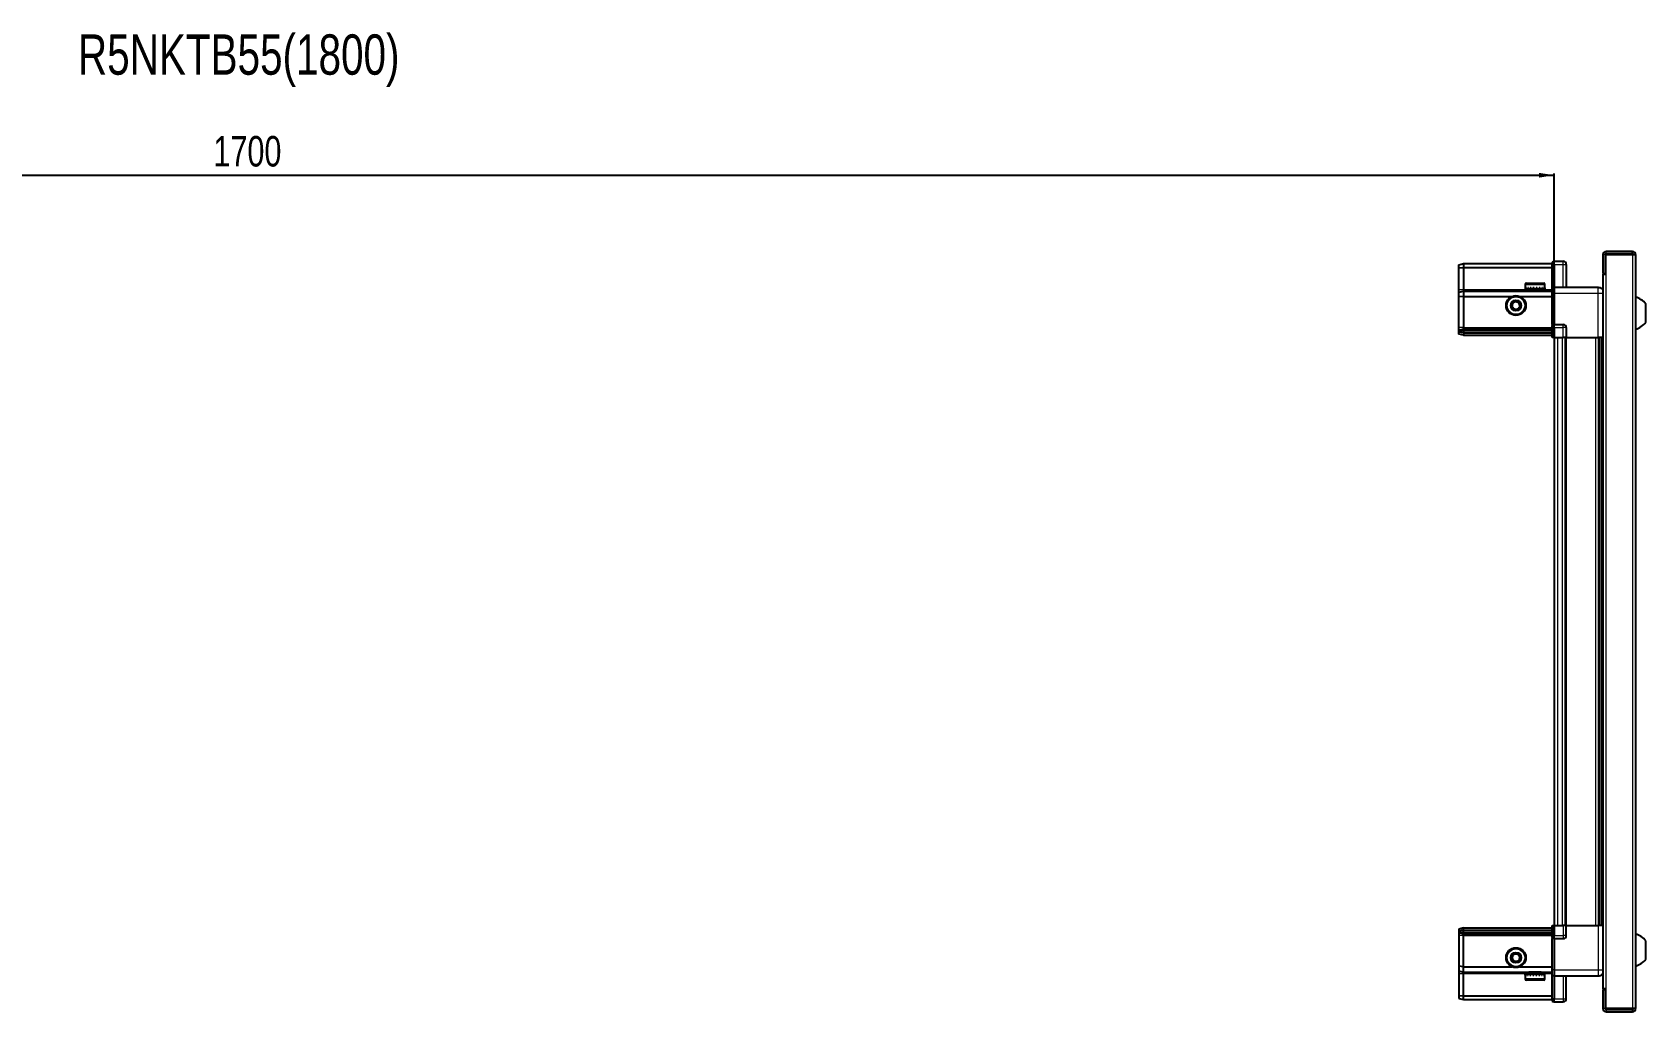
# Model space of a CAD drawing. Header units: millimetres. Extents: x 927 to 4141, y -1069 to 1542.
# Drawn here: x 2408 to 3466, y 899 to 1542 of the extents above; entities that cross this region are included whole.
import ezdxf

# ---------------------------------------------------------------- set-up
doc = ezdxf.new("R2010")
doc.units = ezdxf.units.MM
doc.layers.add('FORMAT', color=7, linetype='Continuous')
doc.styles.add('SLDTEXTSTYLE0', font='TXT', dxfattribs={"width": 0.75})
doc.dimstyles.new('SLDDIMSTYLE0', dxfattribs={"dimtxt": 20, "dimasz": 10, "dimexe": 0, "dimexo": 0.0625, "dimgap": 5, "dimtad": 2, "dimdec": 1, "dimrnd": 1e-09, "dimzin": 12, "dimdsep": 46, "dimtxsty": 'SLDTEXTSTYLE0', "dimsah": 1, "dimcen": 0.09, "dimadec": 0, "dimazin": 3, "dimtfac": 1, "dimtofl": 0, "dimtmove": 0, "dimatfit": 3, "dimfxl": 0, "dimfrac": 2, "dimtolj": 1, "dimtzin": 12, "dimarcsym": 0})

# ---------------------------------------------------------------- blocks, each defined once
blk = doc.blocks.new('_D_4')
at = {"layer": 'FORMAT'}
for p, q in [((1706.1, 1341.2), (1706.1, 1448.7)), ((1706.1, 1447.7), (3406.1, 1447.7)), ((3406.1, 1341.2), (3406.1, 1448.7))]:
    blk.add_line(p, q, dxfattribs=at)
for points in [[(1706.1, 1447.7), (1716.1, 1446.1), (1716.1, 1449.2)], [(3406.1, 1447.7), (3396.1, 1449.2), (3396.1, 1446.1)]]:
    blk.add_solid(points, dxfattribs=at)
at = {"layer": 'FORMAT', "insert": (2526.6, 1473.4), "char_height": 20, "attachment_point": 1, "style": 'SLDTEXTSTYLE0'}
blk.add_mtext('1700', dxfattribs=at)

msp = doc.modelspace()

# ---------------------------------------------------------------- linework, layer by layer
at = {"color": 7, "linetype": 'Continuous', "lineweight": 25}
for p, q in [((3457.37, 1397.66), (3440.07, 1397.66)), ((3457.37, 1396.16), (3457.37, 1397.66)), ((3343.47, 1388.85), (3346.47, 1389.66)), ((3343.47, 1387), (3343.47, 1388.85)), ((3343.47, 1387), (3346.47, 1387.16)), ((3343.47, 1372.66), (3343.47, 1387)), ((3346.47, 1389.66), (3346.47, 1387.16)), ((3346.47, 1389.66), (3404.77, 1389.66)), ((3346.47, 1387.16), (3346.47, 1372.66)), ((3346.47, 1387.16), (3404.77, 1387.16)), ((3405.64, 1391.16), (3404.77, 1390.66)), ((3405.64, 1391.16), (3404.77, 1390.66)), ((3404.77, 1390.66), (3404.77, 1389.16)), ((3404.77, 1374.36), (3404.77, 1389.16)), ((3405.97, 1391.16), (3405.64, 1391.16)), ((3405.97, 1391.16), (3405.64, 1391.16)), ((3405.97, 1389.16), (3405.97, 1391.16)), ((3405.97, 1391.16), (3405.97, 1391.16)), ((3405.97, 1391.16), (3411.97, 1391.16)), ((3405.97, 1389.16), (3405.97, 1374.36)), ((3413.97, 1389.16), (3413.97, 1374.16)), ((3437.97, 1395.56), (3437.97, 1383.16)), ((3439.47, 1395.56), (3439.47, 1383.16)), ((3439.97, 1382.66), (3439.97, 1395.56)), ((3439.97, 1395.56), (3457.37, 1395.56)), ((3457.37, 1396.16), (3440.07, 1396.16)), ((3457.37, 1395.56), (3459.47, 1395.56)), ((3459.47, 1395.56), (3459.47, 900.76)), ((3386.97, 1376.06), (3386.97, 1373.16)), ((3387.77, 1376.86), (3399.17, 1376.86)), ((3399.97, 1373.16), (3399.97, 1376.06)), ((3437.87, 1382.66), (3437.87, 913.66)), ((3437.87, 1382.66), (3439.97, 1382.66)), ((3437.97, 1383.16), (3439.47, 1383.16)), ((3343.47, 1370.85), (3343.47, 1372.66)), ((3343.47, 1370.85), (3346.47, 1371.66)), ((3343.47, 1367.83), (3343.47, 1370.85)), ((3346.47, 1368.16), (3343.47, 1367.83)), ((3343.47, 1347.66), (3343.47, 1367.83)), ((3346.47, 1372.66), (3346.47, 1371.66)), ((3346.47, 1371.66), (3346.47, 1368.16)), ((3346.47, 1371.66), (3404.77, 1371.66)), ((3346.47, 1368.16), (3346.47, 1347.66)), ((3346.47, 1368.16), (3378.47, 1368.16)), ((3383.47, 1368.16), (3404.77, 1368.16)), ((3386.97, 1373.16), (3387.01, 1373.16)), ((3387.13, 1373.66), (3387.01, 1373.66)), ((3387.01, 1373.66), (3387.01, 1373.16)), ((3387.01, 1373.16), (3387.13, 1373.16)), ((3387.13, 1373.66), (3387.13, 1373.16)), ((3387.13, 1373.16), (3387.54, 1373.16)), ((3387.88, 1373.66), (3387.54, 1373.66)), ((3387.54, 1373.66), (3387.54, 1373.16)), ((3387.54, 1373.16), (3387.88, 1373.16)), ((3387.88, 1373.66), (3387.88, 1373.16)), ((3387.88, 1373.16), (3388.65, 1373.16)), ((3389.18, 1373.66), (3388.65, 1373.66)), ((3388.65, 1373.66), (3388.65, 1373.16)), ((3388.65, 1373.16), (3389.18, 1373.16)), ((3389.07, 1373.16), (3389.07, 1373.06)), ((3389.07, 1373.06), (3397.87, 1373.06)), ((3389.18, 1373.66), (3389.18, 1373.16)), ((3389.18, 1373.16), (3390.23, 1373.16)), ((3389.47, 1372.66), (3390.16, 1372.18)), ((3389.47, 1372.66), (3397.47, 1372.66)), ((3390.16, 1372.18), (3389.47, 1371.69)), ((3389.47, 1371.69), (3389.47, 1371.66)), ((3389.47, 1371.69), (3397.47, 1371.69)), ((3390.16, 1372.18), (3396.78, 1372.18)), ((3390.89, 1373.66), (3390.23, 1373.66)), ((3390.23, 1373.66), (3390.23, 1373.16)), ((3390.23, 1373.16), (3390.89, 1373.16)), ((3390.89, 1373.66), (3390.89, 1373.16)), ((3390.89, 1373.16), (3392.13, 1373.16)), ((3392.86, 1373.66), (3392.13, 1373.66)), ((3392.13, 1373.66), (3392.13, 1373.16)), ((3392.13, 1373.16), (3392.57, 1373.16)), ((3392.57, 1373.66), (3392.57, 1373.16)), ((3392.86, 1373.66), (3392.86, 1373.16)), ((3392.86, 1373.16), (3394.17, 1373.16)), ((3394.89, 1373.66), (3394.17, 1373.66)), ((3394.17, 1373.66), (3394.17, 1373.16)), ((3394.43, 1373.66), (3394.43, 1373.16)), ((3394.43, 1373.16), (3394.89, 1373.16)), ((3394.89, 1373.66), (3394.89, 1373.16)), ((3394.89, 1373.16), (3396.13, 1373.16)), ((3396.78, 1373.66), (3396.13, 1373.66)), ((3396.13, 1373.66), (3396.13, 1373.16)), ((3396.13, 1373.16), (3396.78, 1373.16)), ((3396.78, 1373.66), (3396.78, 1373.16)), ((3396.78, 1373.16), (3397.83, 1373.16)), ((3396.78, 1372.18), (3397.47, 1372.66)), ((3397.47, 1371.69), (3396.78, 1372.18)), ((3397.47, 1371.66), (3397.47, 1371.69)), ((3398.35, 1373.66), (3397.83, 1373.66)), ((3397.83, 1373.66), (3397.83, 1373.16)), ((3397.83, 1373.16), (3398.35, 1373.16)), ((3397.87, 1373.06), (3397.87, 1373.16)), ((3398.35, 1373.66), (3398.35, 1373.16)), ((3398.35, 1373.16), (3399.11, 1373.16)), ((3399.44, 1373.66), (3399.11, 1373.66)), ((3399.11, 1373.66), (3399.11, 1373.16)), ((3399.11, 1373.16), (3399.44, 1373.16)), ((3399.44, 1373.66), (3399.44, 1373.16)), ((3399.44, 1373.16), (3399.83, 1373.16)), ((3399.94, 1373.66), (3399.83, 1373.66)), ((3399.83, 1373.66), (3399.83, 1373.16)), ((3399.83, 1373.16), (3399.94, 1373.16)), ((3399.94, 1373.66), (3399.94, 1373.16)), ((3399.94, 1373.16), (3399.97, 1373.16)), ((3404.77, 1374.16), (3404.77, 1374.36)), ((3405.97, 1374.16), (3404.77, 1374.16)), ((3404.77, 1370.16), (3404.77, 1374.16)), ((3404.77, 1349.86), (3404.77, 1370.16)), ((3405.97, 1374.36), (3405.97, 1374.16)), ((3405.97, 1374.16), (3405.97, 1370.16)), ((3405.97, 1374.16), (3434.97, 1374.16)), ((3405.97, 1370.16), (3405.97, 1349.86)), ((3466.07, 1351.16), (3466.07, 1363.16)), ((3343.47, 1345.85), (3343.47, 1347.66)), ((3346.47, 1346.66), (3343.47, 1345.85)), ((3343.47, 1345.11), (3343.47, 1345.85)), ((3346.47, 1345.66), (3343.47, 1345.11)), ((3343.47, 1344.61), (3343.47, 1345.11)), ((3343.47, 1343.46), (3343.47, 1344.61)), ((3346.47, 1344.16), (3343.47, 1344.61)), ((3346.47, 1347.66), (3346.47, 1346.66)), ((3346.47, 1346.66), (3346.47, 1345.66)), ((3346.47, 1346.66), (3404.77, 1346.66)), ((3346.47, 1345.66), (3404.77, 1345.66)), ((3346.47, 1345.66), (3346.47, 1344.16)), ((3346.47, 1344.16), (3404.77, 1344.16)), ((3346.47, 1344.16), (3346.47, 1342.66)), ((3404.77, 1349.66), (3404.77, 1349.86)), ((3405.97, 1349.66), (3404.77, 1349.66)), ((3404.77, 1349.66), (3404.77, 1348.98)), ((3404.77, 1341.16), (3404.77, 1348.98)), ((3405.64, 1347.66), (3405.64, 1341.16)), ((3405.97, 1349.86), (3405.97, 1349.66)), ((3405.97, 1347.66), (3405.97, 1349.66)), ((3405.97, 1349.66), (3411.97, 1349.66)), ((3405.97, 1347.66), (3405.97, 1349.66)), ((3405.97, 1347.66), (3405.97, 1341.16)), ((3413.97, 1347.66), (3413.97, 1341.16)), ((3346.47, 1342.66), (3343.47, 1343.46)), ((3346.47, 1342.66), (3404.77, 1342.66)), ((3405.64, 1341.16), (3404.77, 1341.16)), ((3405.97, 1341.16), (3405.64, 1341.16)), ((3405.97, 1341.16), (3411.97, 1341.16)), ((3406.12, 1341.16), (3406.12, 955.16)), ((3413.97, 1341.16), (3411.97, 1341.16)), ((3413.32, 1341.16), (3413.32, 955.16)), ((3413.97, 1341.16), (3434.97, 1341.16)), ((3436, 955.16), (3436, 1341.16)), ((3436.03, 955.16), (3436.03, 1341.16)), ((3437.82, 1341.16), (3437.82, 955.16)), ((3346.47, 953.66), (3343.47, 952.85)), ((3343.47, 952.85), (3343.47, 951.7)), ((3346.47, 952.16), (3346.47, 953.66)), ((3346.47, 953.66), (3404.77, 953.66)), ((3404.77, 947.34), (3404.77, 955.16)), ((3404.77, 955.16), (3405.64, 955.16)), ((3405.64, 955.16), (3405.64, 955.16)), ((3405.64, 955.16), (3405.64, 948.66)), ((3405.97, 955.16), (3405.64, 955.16)), ((3405.97, 955.16), (3405.97, 948.66)), ((3405.97, 955.16), (3405.97, 955.16)), ((3405.97, 955.16), (3405.97, 948.66)), ((3405.97, 955.16), (3411.97, 955.16)), ((3413.97, 955.16), (3411.97, 955.16)), ((3413.97, 948.66), (3413.97, 955.16)), ((3413.97, 955.16), (3434.97, 955.16)), ((3346.47, 952.16), (3343.47, 951.7)), ((3343.47, 951.7), (3343.47, 951.2)), ((3346.47, 950.66), (3343.47, 951.2)), ((3343.47, 951.2), (3343.47, 950.46)), ((3346.47, 949.66), (3343.47, 950.46)), ((3343.47, 950.46), (3343.47, 948.66)), ((3343.47, 948.66), (3343.47, 928.49)), ((3346.47, 950.66), (3346.47, 952.16)), ((3346.47, 952.16), (3404.77, 952.16)), ((3346.47, 950.66), (3404.77, 950.66)), ((3346.47, 949.66), (3346.47, 950.66)), ((3346.47, 949.66), (3404.77, 949.66)), ((3346.47, 948.66), (3346.47, 949.66)), ((3346.47, 928.16), (3346.47, 948.66)), ((3404.77, 947.34), (3404.77, 946.66)), ((3405.97, 946.66), (3404.77, 946.66)), ((3404.77, 946.46), (3404.77, 946.66)), ((3404.77, 926.16), (3404.77, 946.46)), ((3405.97, 946.66), (3405.97, 948.66)), ((3405.97, 946.66), (3405.97, 946.46)), ((3405.97, 946.66), (3411.97, 946.66)), ((3405.97, 946.46), (3405.97, 926.16)), ((3466.07, 933.16), (3466.07, 945.16)), ((3346.47, 928.16), (3343.47, 928.49)), ((3343.47, 928.49), (3343.47, 925.46)), ((3343.47, 925.46), (3346.47, 924.66)), ((3343.47, 925.46), (3343.47, 923.66)), ((3343.47, 923.66), (3343.47, 909.31)), ((3346.47, 928.16), (3378.47, 928.16)), ((3346.47, 924.66), (3346.47, 928.16)), ((3346.47, 924.66), (3404.77, 924.66)), ((3346.47, 923.66), (3346.47, 924.66)), ((3346.47, 909.16), (3346.47, 923.66)), ((3383.47, 928.16), (3404.77, 928.16)), ((3386.97, 923.16), (3386.97, 920.26)), ((3386.99, 923.16), (3386.97, 923.16)), ((3386.99, 922.66), (3386.99, 923.16)), ((3387.09, 923.16), (3386.99, 923.16)), ((3386.99, 922.66), (3387.09, 922.66)), ((3387.09, 922.66), (3387.09, 923.16)), ((3387.46, 923.16), (3387.09, 923.16)), ((3387.46, 922.66), (3387.46, 923.16)), ((3387.78, 923.16), (3387.46, 923.16)), ((3387.46, 922.66), (3387.78, 922.66)), ((3387.78, 922.66), (3387.78, 923.16)), ((3388.52, 923.16), (3387.78, 923.16)), ((3388.52, 922.66), (3388.52, 923.16)), ((3389.03, 923.16), (3388.52, 923.16)), ((3388.52, 922.66), (3389.03, 922.66)), ((3389.03, 922.66), (3389.03, 923.16)), ((3390.06, 923.16), (3389.03, 923.16)), ((3389.07, 923.26), (3389.07, 923.16)), ((3397.87, 923.26), (3389.07, 923.26)), ((3389.47, 924.66), (3389.47, 924.63)), ((3389.47, 924.63), (3390.16, 924.14)), ((3397.47, 924.63), (3389.47, 924.63)), ((3390.16, 924.14), (3389.47, 923.66)), ((3397.47, 923.66), (3389.47, 923.66)), ((3390.06, 922.66), (3390.06, 923.16)), ((3390.71, 923.16), (3390.06, 923.16)), ((3390.06, 922.66), (3390.71, 922.66)), ((3396.78, 924.14), (3390.16, 924.14)), ((3390.71, 922.66), (3390.71, 923.16)), ((3391.94, 923.16), (3390.71, 923.16)), ((3391.94, 922.66), (3391.94, 923.16)), ((3392.43, 923.16), (3391.94, 923.16)), ((3391.94, 922.66), (3392.66, 922.66)), ((3392.43, 922.66), (3392.43, 923.16)), ((3392.66, 922.66), (3392.66, 923.16)), ((3393.97, 923.16), (3392.66, 923.16)), ((3393.97, 922.66), (3393.97, 923.16)), ((3393.97, 922.66), (3394.7, 922.66)), ((3394.3, 922.66), (3394.3, 923.16)), ((3394.7, 923.16), (3394.3, 923.16)), ((3394.7, 922.66), (3394.7, 923.16)), ((3395.94, 923.16), (3394.7, 923.16)), ((3395.94, 922.66), (3395.94, 923.16)), ((3396.61, 923.16), (3395.94, 923.16)), ((3395.94, 922.66), (3396.61, 922.66)), ((3396.61, 922.66), (3396.61, 923.16)), ((3397.68, 923.16), (3396.61, 923.16)), ((3396.78, 924.14), (3397.47, 924.63)), ((3397.47, 923.66), (3396.78, 924.14)), ((3397.47, 924.63), (3397.47, 924.66)), ((3397.68, 922.66), (3397.68, 923.16)), ((3398.22, 923.16), (3397.68, 923.16)), ((3397.68, 922.66), (3398.22, 922.66)), ((3397.87, 923.16), (3397.87, 923.26)), ((3398.22, 922.66), (3398.22, 923.16)), ((3399.01, 923.16), (3398.22, 923.16)), ((3399.01, 922.66), (3399.01, 923.16)), ((3399.36, 923.16), (3399.01, 923.16)), ((3399.01, 922.66), (3399.36, 922.66)), ((3399.36, 922.66), (3399.36, 923.16)), ((3399.79, 923.16), (3399.36, 923.16)), ((3399.79, 922.66), (3399.79, 923.16)), ((3399.92, 923.16), (3399.79, 923.16)), ((3399.79, 922.66), (3399.92, 922.66)), ((3399.92, 922.66), (3399.92, 923.16)), ((3399.97, 923.16), (3399.92, 923.16)), ((3399.97, 920.26), (3399.97, 923.16)), ((3404.77, 922.16), (3404.77, 926.16)), ((3405.97, 922.16), (3404.77, 922.16)), ((3404.77, 921.96), (3404.77, 922.16)), ((3404.77, 907.16), (3404.77, 921.96)), ((3405.97, 926.16), (3405.97, 922.16)), ((3405.97, 922.16), (3405.97, 921.96)), ((3405.97, 922.16), (3434.97, 922.16)), ((3405.97, 921.96), (3405.97, 907.16)), ((3405.97, 921.96), (3405.97, 907.16)), ((3413.97, 907.16), (3413.97, 922.16)), ((3399.17, 919.46), (3387.77, 919.46)), ((3439.97, 913.66), (3437.87, 913.66)), ((3437.97, 913.16), (3439.47, 913.16)), ((3437.97, 913.16), (3437.97, 900.76)), ((3439.47, 913.16), (3439.47, 900.76)), ((3439.97, 900.76), (3439.97, 913.66)), ((3343.47, 909.31), (3346.47, 909.16)), ((3343.47, 909.31), (3343.47, 907.46)), ((3343.47, 907.46), (3346.47, 906.66)), ((3346.47, 909.16), (3404.77, 909.16)), ((3346.47, 906.66), (3346.47, 909.16)), ((3346.47, 906.66), (3404.77, 906.66)), ((3404.77, 907.16), (3404.77, 905.66)), ((3404.77, 905.66), (3405.64, 905.16)), ((3405.97, 905.16), (3405.64, 905.16)), ((3405.97, 905.16), (3405.97, 907.16)), ((3405.97, 905.16), (3411.97, 905.16)), ((3457.37, 900.76), (3439.97, 900.76)), ((3440.07, 900.16), (3457.37, 900.16)), ((3459.47, 900.76), (3457.37, 900.76)), ((3457.37, 900.16), (3457.37, 898.66)), ((3440.07, 898.66), (3457.37, 898.66))]:
    msp.add_line(p, q, dxfattribs=at)
at = {"color": 8, "linetype": 'Continuous', "lineweight": 18}
for p, q in [((3440.07, 1396.16), (3440.07, 1397.66)), ((3405.97, 1389.16), (3404.77, 1389.16)), ((3405.97, 1389.16), (3411.97, 1389.16)), ((3411.97, 1389.16), (3411.97, 1391.16)), ((3411.97, 1374.16), (3411.97, 1389.16)), ((3411.97, 1389.16), (3413.97, 1389.16)), ((3439.47, 1395.56), (3437.97, 1395.56)), ((3457.37, 1395.56), (3457.37, 900.76)), ((3386.97, 1376.06), (3399.97, 1376.06)), ((3439.97, 1382.66), (3439.97, 913.66)), ((3343.47, 1372.66), (3346.47, 1372.66)), ((3346.47, 1372.66), (3389.47, 1372.66)), ((3397.47, 1372.66), (3404.77, 1372.66)), ((3404.77, 1374.36), (3405.97, 1374.36)), ((3405.97, 1370.16), (3404.77, 1370.16)), ((3405.97, 1370.16), (3434.97, 1370.16)), ((3434.97, 1341.16), (3434.97, 1370.16)), ((3346.47, 1347.66), (3343.47, 1347.66)), ((3346.47, 1347.66), (3404.77, 1347.66)), ((3404.77, 1349.86), (3405.97, 1349.86)), ((3405.97, 1347.66), (3405.64, 1347.66)), ((3405.97, 1347.66), (3411.97, 1347.66)), ((3411.97, 1347.66), (3411.97, 1349.66)), ((3411.97, 1341.16), (3411.97, 1347.66)), ((3413.97, 1347.66), (3411.97, 1347.66)), ((3408.12, 1341.16), (3408.12, 955.16)), ((3411.32, 1341.16), (3411.32, 955.16)), ((3413.97, 1341.16), (3413.97, 955.16)), ((3433.37, 955.16), (3433.37, 1341.16)), ((3434.79, 1341.16), (3434.79, 955.16)), ((3437.24, 955.16), (3437.24, 1341.16)), ((3405.97, 955.16), (3405.64, 955.16)), ((3411.97, 955.16), (3411.97, 948.66)), ((3434.97, 955.16), (3434.97, 926.16)), ((3346.47, 948.66), (3343.47, 948.66)), ((3346.47, 948.66), (3404.77, 948.66)), ((3405.97, 946.46), (3404.77, 946.46)), ((3405.97, 948.66), (3405.64, 948.66)), ((3405.97, 948.66), (3411.97, 948.66)), ((3413.97, 948.66), (3411.97, 948.66)), ((3411.97, 948.66), (3411.97, 946.66)), ((3343.47, 923.66), (3346.47, 923.66)), ((3346.47, 923.66), (3389.47, 923.66)), ((3397.47, 923.66), (3404.77, 923.66)), ((3405.97, 926.16), (3404.77, 926.16)), ((3405.97, 921.96), (3404.77, 921.96)), ((3405.97, 926.16), (3434.97, 926.16)), ((3411.97, 922.16), (3411.97, 907.16)), ((3399.97, 920.26), (3386.97, 920.26)), ((3405.97, 907.16), (3404.77, 907.16)), ((3405.97, 907.16), (3411.97, 907.16)), ((3411.97, 907.16), (3413.97, 907.16)), ((3411.97, 907.16), (3411.97, 905.16)), ((3439.47, 900.76), (3437.97, 900.76)), ((3440.07, 900.16), (3440.07, 898.66))]:
    msp.add_line(p, q, dxfattribs=at)
at = {"color": 7, "linetype": 'Continuous', "lineweight": 25}
for centre, radius in [((3380.97, 1362.16), 6.5), ((3380.97, 1362.16), 3.46), ((3380.97, 934.16), 6.5), ((3380.97, 934.16), 3.46)]:
    msp.add_circle(centre, radius, dxfattribs=at)
at = {"color": 8, "linetype": 'Continuous', "lineweight": 18}
for centre in [(3380.97, 1362.16), (3380.97, 934.16)]:
    msp.add_circle(centre, 5.7, dxfattribs=at)
at = {"color": 7, "linetype": 'Continuous', "lineweight": 25}
for centre, radius, start, end in [((3440.07, 1395.56), 2.1, 90, 180), ((3457.37, 1395.56), 2.1, 0, 90), ((3411.97, 1389.16), 2, 360, 90), ((3440.07, 1395.56), 0.6, 90, 180), ((3457.37, 1395.56), 0.6, 0, 90), ((3387.77, 1376.06), 0.8, 90, 180), ((3399.17, 1376.06), 0.8, 0, 90), ((3389.07, 1372.66), 0.4, 0, 90), ((3397.87, 1372.66), 0.4, 90, 180), ((3456.45, 1356.13), 11.91, 36.1266, 75.29965), ((3380.97, 1362.16), 2.5, 120.74103, 180.74103), ((3380.97, 1362.16), 2.5, 180.74103, 240.74103), ((3380.97, 1362.16), 2.5, 60.74103, 120.74103), ((3380.97, 1362.16), 2.5, 240.74103, 300.74103), ((3380.97, 1362.16), 2.5, 0.74103, 60.74103), ((3380.97, 1362.16), 2.5, 300.74103, 0.74103), ((3411.97, 1347.66), 2, 0, 90), ((3456.45, 1358.18), 11.91, 284.70035, 323.8734), ((3411.97, 948.66), 2, 270, 0), ((3456.45, 938.13), 11.91, 36.1266, 75.29965), ((3380.97, 934.16), 2.5, 155.91157, 215.91157), ((3380.97, 934.16), 2.5, 95.91157, 155.91157), ((3380.97, 934.16), 2.5, 215.91157, 275.91157), ((3380.97, 934.16), 2.5, 35.91157, 95.91157), ((3380.97, 934.16), 2.5, 275.91157, 335.91157), ((3380.97, 934.16), 2.5, 335.91157, 35.91157), ((3456.45, 940.18), 11.91, 284.70035, 323.8734), ((3389.07, 923.66), 0.4, 270, 360), ((3397.87, 923.66), 0.4, 180, 270), ((3387.77, 920.26), 0.8, 180, 270), ((3399.17, 920.26), 0.8, 270, 360), ((3411.97, 907.16), 2, 270, 0), ((3440.07, 900.76), 2.1, 180, 270), ((3440.07, 900.76), 0.6, 180, 270), ((3457.37, 900.76), 2.1, 270, 0), ((3457.37, 900.76), 0.6, 270, 0)]:
    msp.add_arc(centre, radius, start, end, dxfattribs=at)
for centre, start_param, end_param in [((3402.17, 1347.66), 0, 0.7227342), ((3402.17, 948.66), 5.5604511, 6.2831853)]:
    msp.add_ellipse(centre, major_axis=(3.46, 0), ratio=0.5773503, start_param=start_param, end_param=end_param, dxfattribs=at)
for points, knots in [([(3434.97, 1374.16), (3435.41, 1374.11), (3436.09, 1374.04), (3436.9, 1373.6), (3437.46, 1373.17), (3437.74, 1372.79), (3437.87, 1372.61)], [0, 0, 0, 0, 0.3842982, 0.5911726, 0.8024372, 1, 1, 1, 1]), ([(3378.45, 1363.57), (3378.9, 1363.83), (3379.73, 1364.33), (3380.55, 1364.82), (3380.94, 1365.05)], [0, 0, 0, 0, 0.5346859, 1, 1, 1, 1]), ([(3378.49, 1360.68), (3378.49, 1360.81), (3378.48, 1361.41), (3378.47, 1362.4), (3378.46, 1363.22), (3378.45, 1363.57)], [0, 0, 0, 0, 0.1331247, 0.6370994, 1, 1, 1, 1]), ([(3381.01, 1359.27), (3380.56, 1359.52), (3379.72, 1360), (3378.88, 1360.46), (3378.49, 1360.68)], [0, 0, 0, 0, 0.53468586, 1, 1, 1, 1]), ([(3380.94, 1365.05), (3381.39, 1364.79), (3382.23, 1364.32), (3383.06, 1363.85), (3383.45, 1363.63)], [0, 0, 0, 0, 0.53468586, 1, 1, 1, 1]), ([(3383.49, 1360.75), (3383.05, 1360.48), (3382.22, 1359.99), (3381.39, 1359.5), (3381.01, 1359.27)], [0, 0, 0, 0, 0.5346859, 1, 1, 1, 1]), ([(3383.45, 1363.63), (3383.46, 1363.29), (3383.47, 1362.47), (3383.48, 1361.47), (3383.49, 1360.87), (3383.49, 1360.75)], [0, 0, 0, 0, 0.3629006, 0.8668753, 1, 1, 1, 1]), ([(3437.82, 1341.16), (3437.79, 1341.16), (3437.57, 1341.16), (3436.85, 1341.16), (3435.88, 1341.16), (3435.23, 1341.16), (3434.97, 1341.16)], [0, 0, 0, 0, 0.07170733, 0.42097906, 0.77025079, 1, 1, 1, 1]), ([(3437.82, 955.16), (3437.79, 955.16), (3437.57, 955.16), (3436.85, 955.16), (3435.88, 955.16), (3435.23, 955.16), (3434.97, 955.16)], [0, 0, 0, 0, 0.0717073, 0.4209791, 0.7702508, 1, 1, 1, 1]), ([(3378.1, 933.86), (3378.31, 934.33), (3378.71, 935.21), (3379.1, 936.09), (3379.28, 936.5)], [0, 0, 0, 0, 0.5346859, 1, 1, 1, 1]), ([(3379.79, 931.52), (3379.49, 931.94), (3378.93, 932.72), (3378.36, 933.5), (3378.1, 933.86)], [0, 0, 0, 0, 0.5346859, 1, 1, 1, 1]), ([(3379.28, 936.5), (3379.62, 936.53), (3380.44, 936.62), (3381.43, 936.72), (3382.03, 936.78), (3382.15, 936.79)], [0, 0, 0, 0, 0.3629006, 0.8668753, 1, 1, 1, 1]), ([(3382.67, 931.82), (3382.54, 931.81), (3381.95, 931.75), (3380.96, 931.64), (3380.14, 931.56), (3379.79, 931.52)], [0, 0, 0, 0, 0.1331247, 0.6370994, 1, 1, 1, 1]), ([(3382.15, 936.79), (3382.45, 936.38), (3383.02, 935.6), (3383.58, 934.82), (3383.84, 934.46)], [0, 0, 0, 0, 0.5346859, 1, 1, 1, 1]), ([(3383.84, 934.46), (3383.63, 933.99), (3383.24, 933.1), (3382.85, 932.23), (3382.67, 931.82)], [0, 0, 0, 0, 0.5346859, 1, 1, 1, 1]), ([(3434.97, 922.16), (3435.41, 922.21), (3436.09, 922.28), (3436.9, 922.71), (3437.46, 923.15), (3437.74, 923.53), (3437.87, 923.71)], [0, 0, 0, 0, 0.3842982, 0.5911726, 0.8024372, 1, 1, 1, 1])]:
    msp.add_open_spline(points, degree=3, knots=knots, dxfattribs=at)
at = {"color": 8, "linetype": 'Continuous', "lineweight": 18}
for points in [[(3434.97, 1370.16), (3434.97, 1370.68), (3434.97, 1371.73), (3434.97, 1373.05), (3434.97, 1373.98), (3434.97, 1374.1), (3434.97, 1374.16)], [(3434.97, 926.16), (3434.97, 925.63), (3434.97, 924.59), (3434.97, 923.26), (3434.97, 922.34), (3434.97, 922.22), (3434.97, 922.16)]]:
    msp.add_open_spline(points, degree=3, dxfattribs=at)
for points, knots in [([(3434.97, 1370.16), (3435.41, 1370.16), (3436.09, 1370.16), (3436.9, 1370.16), (3437.46, 1370.16), (3437.74, 1370.16), (3437.87, 1370.16)], [0, 0, 0, 0, 0.38429816, 0.59117259, 0.8024372, 1, 1, 1, 1]), ([(3434.97, 926.16), (3435.41, 926.16), (3436.09, 926.16), (3436.9, 926.16), (3437.46, 926.16), (3437.74, 926.16), (3437.87, 926.16)], [0, 0, 0, 0, 0.3842982, 0.5911726, 0.8024372, 1, 1, 1, 1])]:
    msp.add_open_spline(points, degree=3, knots=knots, dxfattribs=at)

# ---------------------------------------------------------------- texts
at = {"layer": 'FORMAT', "insert": (2437.76, 1540.1), "char_height": 26.4583, "attachment_point": 1, "style": 'SLDTEXTSTYLE0'}
msp.add_mtext('R5NKTB55(1800)', dxfattribs=at)

# ---------------------------------------------------------------- dimensions: what is measured, and where the dimension line sits
at = {"layer": 'FORMAT'}
dim = msp.add_linear_dim(base=(3406.12, 1447.66), p1=(1706.12, 1341.16), p2=(3406.12, 1341.16), angle=0, dimstyle='SLDDIMSTYLE0', dxfattribs=at)
dim.commit()
dim.dimension.update_dxf_attribs({"geometry": '_D_4', "text_midpoint": (2556.12, 1447.66), "dimtype": 160})

doc.saveas('drawing.dxf')
